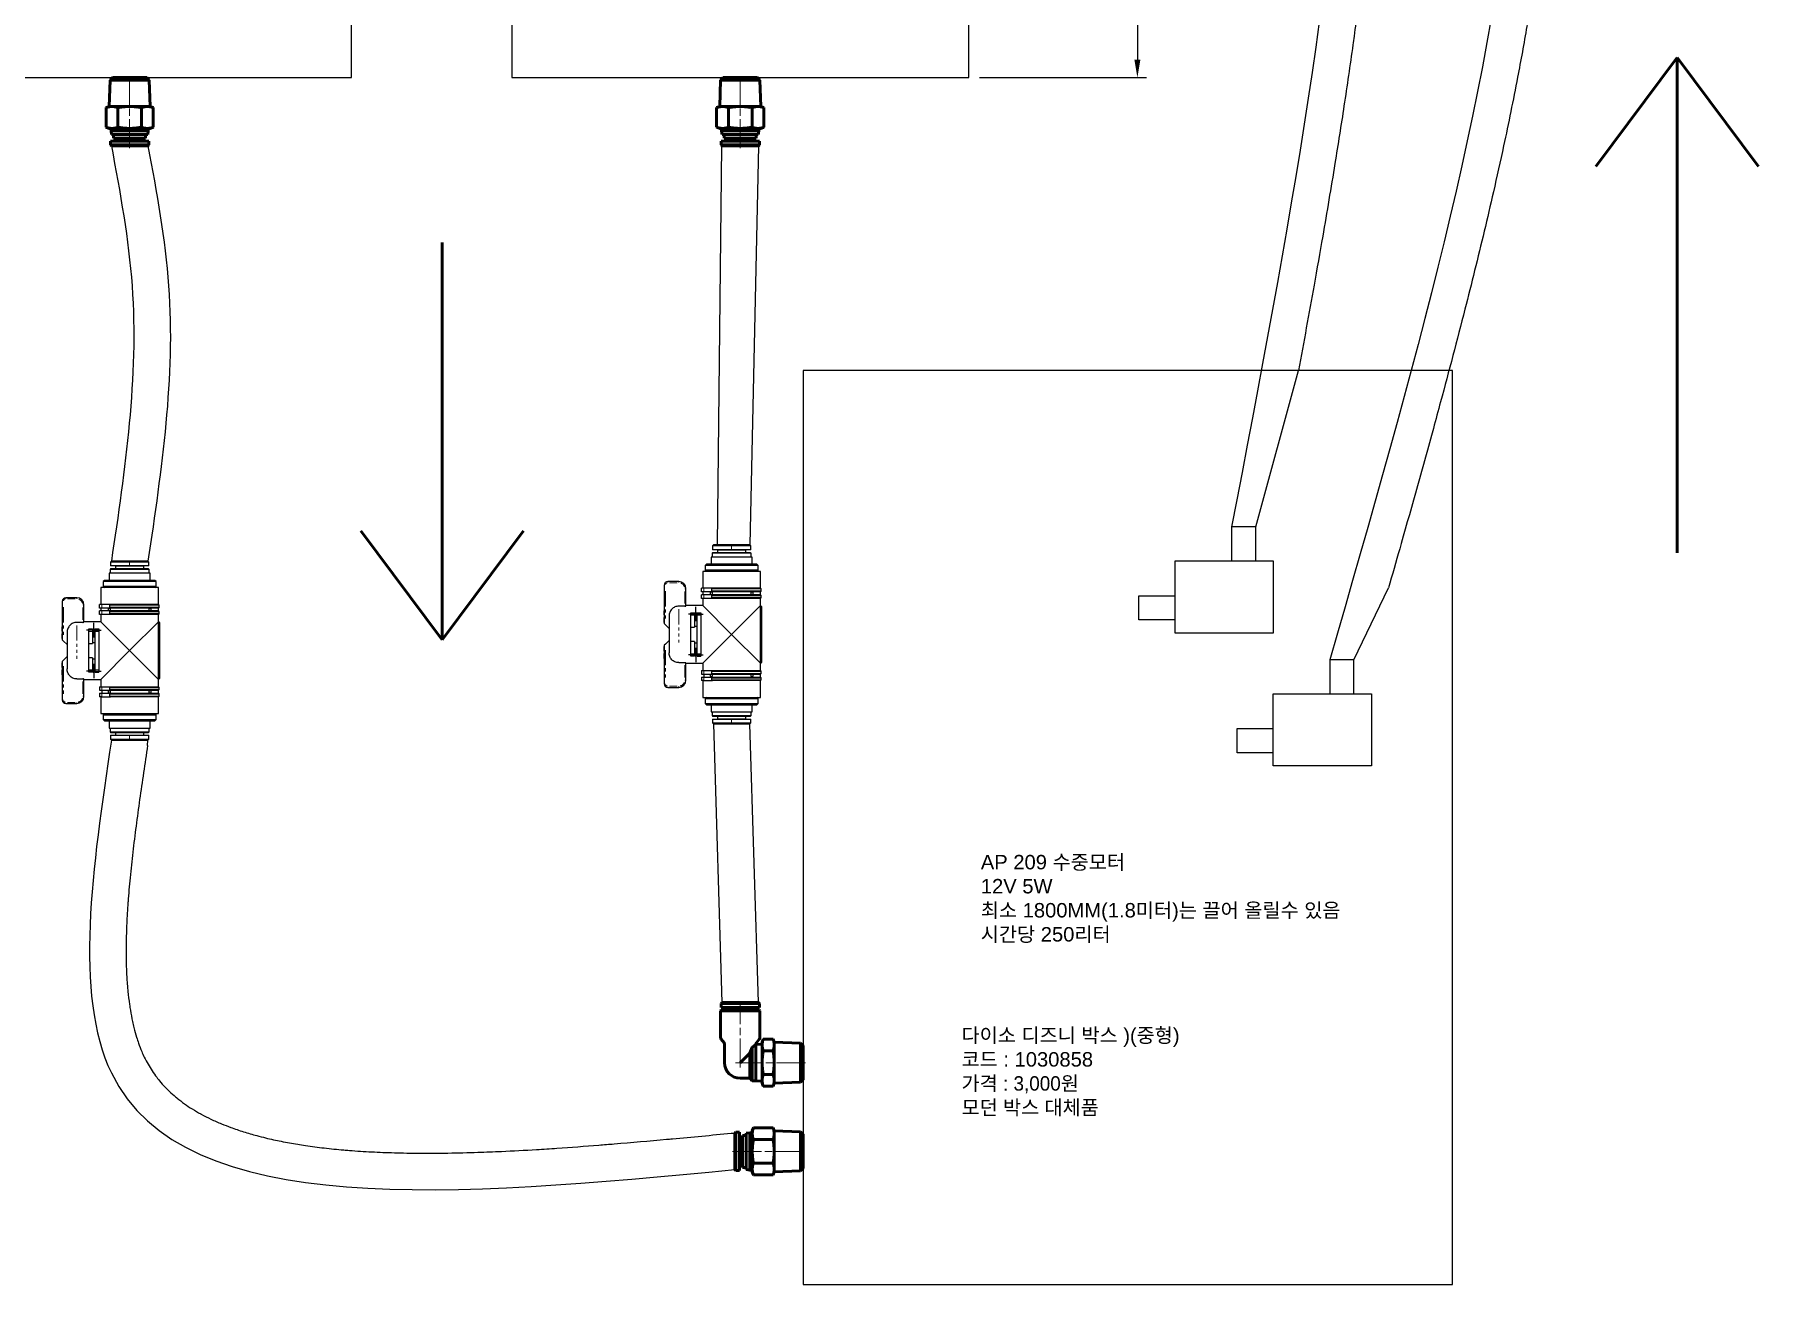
# Model space of a CAD drawing. Header units: millimetres. Extents: x 747 to 1883, y 1260 to 2217.
# Drawn here: x 1167 to 1883, y 1260 to 1779 of the extents above; entities that cross this region are included whole.
import ezdxf

# ---------------------------------------------------------------- set-up
doc = ezdxf.new("R2010")
doc.units = ezdxf.units.MM
doc.linetypes.add('AM_ISO08W050', pattern=[18, 12, -1.5, 3, -1.5])
doc.linetypes.add('PHANTOM', pattern=[12.7, 6.35, -1.27, 1.27, -1.27, 1.27, -1.27])
doc.layers.add('AM_7', color=4, linetype='AM_ISO08W050', lineweight=20)
doc.layers.add('AM_VIS', color=7, linetype='Continuous', lineweight=50)
doc.layers.add('FORMAT', color=7, linetype='Continuous')
doc.styles.get("Standard").update_dxf_attribs({"font": 'arial.ttf'})
doc.dimstyles.new('ISO-25', dxfattribs={"dimscale": 3, "dimtxt": 2.5, "dimasz": 2.5, "dimexe": 1.25, "dimexo": 1.5, "dimtad": 1, "dimtxsty": 'Standard', "dimcen": 2.5, "dimclrd": 2, "dimclre": 2, "dimclrt": 1, "dimadec": 0, "dimazin": 0, "dimtfac": 1, "dimtmove": 0, "dimatfit": 3, "dimfxl": 1, "dimarcsym": 0})

# ---------------------------------------------------------------- blocks, each defined once
blk = doc.blocks.new('*D6')
at = {"color": 2, "lineweight": -2}
for p, q in [((1559.65, 2056.38), (1628.97, 2056.38)), ((1625.22, 2048.88), (1625.22, 1768.88)), ((1559.65, 1761.38), (1628.97, 1761.38))]:
    blk.add_line(p, q, dxfattribs=at)
at = {"color": 2}
for points in [[(1626.47, 2048.88), (1623.97, 2048.88), (1625.22, 2056.38)], [(1623.97, 1768.88), (1626.47, 1768.88), (1625.22, 1761.38)]]:
    blk.add_solid(points, dxfattribs=at)
at = {"layer": 'Defpoints', "color": 0}
for p in [(1555.15, 2056.38), (1555.15, 1761.38), (1625.22, 1761.38)]:
    blk.add_point(p, dxfattribs=at)
at = {"color": 1, "insert": (1619.52, 1908.88), "char_height": 7.5, "attachment_point": 5, "rotation": 90}
blk.add_mtext('295', dxfattribs=at)
blk = doc.blocks.new('GPC-1003')
at = {"layer": 'AM_7'}
blk.add_line((382.43, 2025.24), (412.73, 2025.24), dxfattribs=at)
at = {"layer": 'AM_VIS'}
for p, q in [((383.1, 2032.37), (384.09, 2033.4)), ((383.1, 2018.11), (383.1, 2032.37)), ((384.09, 2033.4), (395.1, 2033.74)), ((384.09, 2033.4), (384.09, 2017.08)), ((395.1, 2033.74), (395.57, 2035.06)), ((395.1, 2032.6), (395.1, 2033.74)), ((395.1, 2025.24), (395.1, 2032.6)), ((395.57, 2035.06), (403.72, 2035.06)), ((395.57, 2030.15), (403.72, 2030.15)), ((404.2, 2033.74), (403.72, 2035.06)), ((404.2, 2032.6), (404.2, 2033.74)), ((404.2, 2032.99), (405.2, 2032.99)), ((404.2, 2025.24), (404.2, 2032.6)), ((406.7, 2032.74), (405.2, 2032.99)), ((405.2, 2017.49), (405.2, 2032.99)), ((406.7, 2017.74), (406.7, 2032.74)), ((408.3, 2031.89), (406.7, 2031.89)), ((408.3, 2031.89), (408.3, 2018.59)), ((409.4, 2031.09), (408.3, 2031.09)), ((409.4, 2031.09), (409.5, 2031.19)), ((409.4, 2031.09), (409.4, 2019.39)), ((409.5, 2017.24), (409.5, 2033.24)), ((411.1, 2033.24), (409.5, 2033.24)), ((411.1, 2033.24), (411.1, 2017.24)), ((411.1, 2033.24), (411.5, 2032.84)), ((411.5, 2032.84), (411.5, 2017.64)), ((395.1, 2017.88), (395.1, 2025.24)), ((404.2, 2017.88), (404.2, 2025.24)), ((383.1, 2018.11), (384.09, 2017.08)), ((384.09, 2017.08), (395.1, 2016.74)), ((395.1, 2016.74), (395.1, 2017.88)), ((395.1, 2016.74), (395.57, 2015.43)), ((395.57, 2020.33), (403.72, 2020.33)), ((395.57, 2015.43), (403.72, 2015.43)), ((404.2, 2016.74), (403.72, 2015.43)), ((404.2, 2016.74), (404.2, 2017.88)), ((404.2, 2017.49), (405.2, 2017.49)), ((406.7, 2017.74), (405.2, 2017.49)), ((408.3, 2018.59), (406.7, 2018.59)), ((409.4, 2019.39), (408.3, 2019.39)), ((409.4, 2019.39), (409.5, 2019.29)), ((411.1, 2017.24), (409.5, 2017.24)), ((411.1, 2017.24), (411.5, 2017.64))]:
    blk.add_line(p, q, dxfattribs=at)
for points, weights in [([(395.57, 2035.06), (395.1, 2033.74), (395.1, 2032.6)], [1.08152359474, 1.0794349151, 1]), ([(395.1, 2032.6), (395.1, 2031.46), (395.57, 2030.15)], [1, 1.0794349151, 1.08152359474]), ([(395.57, 2030.15), (395.1, 2027.52), (395.1, 2025.24)], [1.08152359474, 1.0794349151, 1]), ([(404.2, 2032.6), (404.2, 2033.74), (403.72, 2035.06)], [1, 1.0794349151, 1.08152359474]), ([(403.72, 2030.15), (404.2, 2031.46), (404.2, 2032.6)], [1.08152359474, 1.0794349151, 1]), ([(404.2, 2025.24), (404.2, 2027.52), (403.72, 2030.15)], [1, 1.0794349151, 1.08152359474]), ([(395.1, 2025.24), (395.1, 2022.96), (395.57, 2020.33)], [1, 1.0794349151, 1.08152359474]), ([(403.72, 2020.33), (404.2, 2022.96), (404.2, 2025.24)], [1.08152359474, 1.0794349151, 1]), ([(395.57, 2020.33), (395.1, 2019.02), (395.1, 2017.88)], [1.08152359474, 1.0794349151, 1]), ([(395.1, 2017.88), (395.1, 2016.74), (395.57, 2015.43)], [1, 1.0794349151, 1.08152359474]), ([(404.2, 2017.88), (404.2, 2019.02), (403.72, 2020.33)], [1, 1.0794349151, 1.08152359474]), ([(403.72, 2015.43), (404.2, 2016.74), (404.2, 2017.88)], [1.08152359474, 1.0794349151, 1])]:
    blk.add_rational_spline(points, weights, degree=2, dxfattribs=at)
blk = doc.blocks.new('GPL-1003')
at = {"layer": 'AM_7'}
for p, q in [((406.24, 2035.92), (433.24, 2035.92)), ((408.24, 2008.82), (408.24, 2037.92))]:
    blk.add_line(p, q, dxfattribs=at)
at = {"layer": 'AM_VIS'}
for p, q in [((408.24, 2042.42), (415.88, 2042.42)), ((416.52, 2042.65), (417.97, 2043.84)), ((418.6, 2044.07), (429.79, 2044.07)), ((430.04, 2043.82), (429.79, 2044.07)), ((429.79, 2027.77), (429.79, 2044.07)), ((430.04, 2043.82), (430.04, 2028.02)), ((431.24, 2027.92), (431.24, 2043.92)), ((432.84, 2043.92), (431.24, 2043.92)), ((432.84, 2043.92), (432.84, 2027.92)), ((432.84, 2043.92), (433.24, 2043.52)), ((433.24, 2043.52), (433.24, 2028.32)), ((401.74, 2031.92), (401.74, 2035.92)), ((412.24, 2031.92), (408.24, 2035.92)), ((431.14, 2041.77), (430.04, 2041.77)), ((431.14, 2041.77), (431.24, 2041.87)), ((431.14, 2041.77), (431.14, 2030.07)), ((400.74, 2029.42), (400.54, 2027.28)), ((401.74, 2031.92), (400.74, 2030.92)), ((400.74, 2029.42), (400.74, 2030.92)), ((414.49, 2030.92), (400.74, 2030.92)), ((415.74, 2029.42), (400.74, 2029.42)), ((412.24, 2031.92), (401.74, 2031.92)), ((412.25, 2031.94), (414.49, 2030.94)), ((414.48, 2030.92), (415.74, 2029.42)), ((415.74, 2029.42), (415.88, 2029.42)), ((415.74, 2029.42), (415.95, 2027.28)), ((416.52, 2029.19), (417.97, 2028)), ((430.04, 2028.02), (429.79, 2027.77)), ((431.14, 2030.07), (430.04, 2030.07)), ((431.14, 2030.07), (431.24, 2029.97)), ((432.84, 2027.92), (433.24, 2028.32)), ((399.74, 2026.82), (398.43, 2026.34)), ((398.43, 2022.3), (398.43, 2026.34)), ((399.74, 2021.82), (398.43, 2022.3)), ((400.88, 2026.82), (399.74, 2026.82)), ((400.08, 2010.82), (399.74, 2021.82)), ((399.74, 2021.82), (400.88, 2021.82)), ((408.24, 2026.82), (400.88, 2026.82)), ((400.88, 2021.82), (408.24, 2021.82)), ((403.34, 2022.3), (403.34, 2026.34)), ((415.6, 2026.82), (408.24, 2026.82)), ((408.24, 2021.82), (415.6, 2021.82)), ((413.15, 2022.3), (413.15, 2026.34)), ((416.74, 2026.82), (415.6, 2026.82)), ((415.6, 2021.82), (416.74, 2021.82)), ((416.41, 2010.82), (416.74, 2021.82)), ((416.74, 2026.82), (418.06, 2026.34)), ((416.74, 2021.82), (418.06, 2022.3)), ((418.06, 2022.3), (418.06, 2026.34)), ((418.6, 2027.77), (429.79, 2027.77)), ((432.84, 2027.92), (431.24, 2027.92)), ((401.11, 2009.82), (400.08, 2010.82)), ((400.08, 2010.82), (416.41, 2010.82)), ((415.38, 2009.82), (401.11, 2009.82)), ((415.38, 2009.82), (416.41, 2010.82))]:
    blk.add_line(p, q, dxfattribs=at)
for centre, radius, start, end in [((408.24, 2035.92), 6.5, 90, 180), ((415.88, 2043.42), 1, 270, 309.52263), ((418.6, 2043.07), 1, 90, 129.52263), ((415.88, 2028.42), 1, 50.47737, 90), ((418.6, 2028.77), 1, 230.47737, 270), ((400.04, 2027.32), 0.5, 270, 354.50768), ((416.45, 2027.32), 0.5, 185.49232, 270)]:
    blk.add_arc(centre, radius, start, end, dxfattribs=at)
for points, weights in [([(400.88, 2026.82), (399.74, 2026.82), (398.43, 2026.34)], [1, 1.05707706633, 1.03718535755]), ([(398.43, 2022.3), (399.74, 2021.82), (400.88, 2021.82)], [1.05396835254, 1.06559518032, 1]), ([(403.34, 2026.34), (402.02, 2026.82), (400.88, 2026.82)], [1.03718535755, 1.05707706633, 1]), ([(400.88, 2021.82), (402.02, 2021.82), (403.34, 2022.3)], [1, 1.06559518032, 1.05396835254]), ([(408.24, 2026.82), (405.97, 2026.82), (403.34, 2026.34)], [1, 1.05707706633, 1.03718535755]), ([(403.34, 2022.3), (405.97, 2021.82), (408.24, 2021.82)], [1.05396835254, 1.06559518032, 1]), ([(413.15, 2026.34), (410.52, 2026.82), (408.24, 2026.82)], [1.03718535755, 1.05707706633, 1]), ([(408.24, 2021.82), (410.52, 2021.82), (413.15, 2022.3)], [1, 1.06559518032, 1.05396835254]), ([(415.6, 2026.82), (414.47, 2026.82), (413.15, 2026.34)], [1, 1.05707706633, 1.03718535755]), ([(413.15, 2022.3), (414.47, 2021.82), (415.6, 2021.82)], [1.05396835254, 1.06559518032, 1]), ([(418.06, 2026.34), (416.74, 2026.82), (415.6, 2026.82)], [1.03718535755, 1.05707706633, 1]), ([(415.6, 2021.82), (416.74, 2021.82), (418.06, 2022.3)], [1, 1.06559518032, 1.05396835254])]:
    blk.add_rational_spline(points, weights, degree=2, dxfattribs=at)
blk = doc.blocks.new('SW_CENTERMARKSYMBOL_4')
at = {"layer": 'FORMAT', "color": 0}
for p, q in [((-2.5, 0), (-3, 0)), ((0, 0), (-2.5, 0)), ((0, 2.5), (0, 3)), ((0, 0), (0, 2.5)), ((0, 0), (0, -2.5)), ((0, 0), (2.5, 0)), ((2.5, 0), (3, 0)), ((0, -2.5), (0, -3))]:
    blk.add_line(p, q, dxfattribs=at)
blk = doc.blocks.new('SW_CENTERMARKSYMBOL_5')
at = {"layer": 'FORMAT', "color": 0}
for p, q in [((-2.5, 0), (-3, 0)), ((0, 0), (-2.5, 0)), ((0, 2.5), (0, 3)), ((0, 0), (0, 2.5)), ((0, 0), (0, -2.5)), ((0, 0), (2.5, 0)), ((2.5, 0), (3, 0)), ((0, -2.5), (0, -3))]:
    blk.add_line(p, q, dxfattribs=at)
blk = doc.blocks.new('BUC_BALL_VALVE')
at = {"color": 7, "linetype": 'Continuous', "lineweight": 25}
for p, q in [((978.47, 1521.79), (978.07, 1521.39)), ((978.07, 1521.39), (978.07, 1519.79)), ((980.12, 1519.79), (980.22, 1519.69)), ((980.22, 1519.69), (980.22, 1518.59)), ((991.92, 1519.69), (980.22, 1519.69)), ((991.92, 1519.69), (992.02, 1519.79)), ((991.92, 1518.59), (991.92, 1519.69)), ((994.07, 1521.39), (993.67, 1521.79)), ((994.07, 1519.79), (994.07, 1521.4)), ((975.57, 1513.79), (975.07, 1513.29)), ((975.07, 1513.29), (975.07, 1511.29)), ((997.07, 1513.29), (975.07, 1513.29)), ((986.07, 1513.79), (975.57, 1513.79)), ((977.57, 1516.79), (977.57, 1513.79)), ((994.57, 1516.79), (977.57, 1516.79)), ((978.17, 1518.59), (977.92, 1518.34)), ((977.92, 1518.34), (977.92, 1516.79)), ((986.07, 1518.34), (977.92, 1518.34)), ((993.97, 1518.59), (978.17, 1518.59)), ((994.22, 1518.34), (986.07, 1518.34)), ((996.57, 1513.79), (986.07, 1513.79)), ((994.22, 1518.34), (993.97, 1518.59)), ((994.22, 1516.79), (994.22, 1518.34)), ((994.57, 1513.79), (994.57, 1516.79)), ((997.07, 1513.29), (996.57, 1513.79)), ((997.07, 1511.29), (997.07, 1513.29)), ((958.07, 1505.09), (958.07, 1489.09)), ((964.07, 1506.59), (959.57, 1506.59)), ((974.07, 1510.79), (974.07, 1503.79)), ((998.07, 1510.79), (974.07, 1510.79)), ((975.07, 1511.29), (975.57, 1510.79)), ((997.07, 1511.29), (975.07, 1511.29)), ((996.57, 1510.79), (997.07, 1511.29)), ((998.07, 1503.79), (998.07, 1510.79)), ((967.07, 1496.43), (967.07, 1503.59)), ((973.57, 1502.29), (973.57, 1503.79)), ((974.57, 1503.79), (973.57, 1503.79)), ((974.57, 1502.29), (973.57, 1502.29)), ((973.57, 1499.59), (973.57, 1501.09)), ((974.57, 1501.09), (973.57, 1501.09)), ((974.57, 1499.59), (973.57, 1499.59)), ((974.07, 1502.29), (974.07, 1501.09)), ((974.07, 1499.59), (974.07, 1496.59)), ((978.13, 1503.79), (974.57, 1503.79)), ((978.13, 1502.29), (974.57, 1502.29)), ((978.13, 1501.09), (974.57, 1501.09)), ((978.13, 1499.59), (974.57, 1499.59)), ((977.69, 1503.49), (977.69, 1502.59)), ((998.37, 1503.49), (977.69, 1503.49)), ((998.37, 1502.59), (977.69, 1502.59)), ((977.69, 1500.79), (977.69, 1499.89)), ((998.37, 1500.79), (977.69, 1500.79)), ((998.37, 1499.89), (977.69, 1499.89)), ((998.07, 1503.79), (978.13, 1503.79)), ((998.07, 1502.29), (978.13, 1502.29)), ((998.07, 1501.09), (978.13, 1501.09)), ((998.07, 1499.59), (978.13, 1499.59)), ((998.37, 1503.49), (998.07, 1503.79)), ((998.07, 1502.29), (998.37, 1502.59)), ((998.07, 1501.09), (998.07, 1502.29)), ((998.37, 1500.79), (998.07, 1501.09)), ((998.07, 1499.59), (998.37, 1499.89)), ((998.07, 1496.59), (998.07, 1499.59)), ((998.37, 1502.59), (998.37, 1503.49)), ((998.37, 1499.89), (998.37, 1500.79)), ((957.87, 1494.45), (958.07, 1494.45)), ((957.87, 1494.45), (957.87, 1494.41)), ((957.87, 1494.41), (958.07, 1494.41)), ((957.87, 1494.41), (957.87, 1494.32)), ((957.87, 1494.32), (958.07, 1494.32)), ((957.87, 1494.32), (957.87, 1494.2)), ((957.87, 1494.2), (958.07, 1494.2)), ((957.87, 1494.2), (957.87, 1494.04)), ((957.87, 1494.04), (957.87, 1493.79)), ((957.87, 1494.04), (958.07, 1494.04)), ((957.87, 1493.79), (958.07, 1493.79)), ((957.87, 1493.79), (957.87, 1493.45)), ((957.87, 1493.45), (958.07, 1493.45)), ((957.87, 1493.45), (957.87, 1493.2)), ((957.87, 1493.2), (958.07, 1493.2)), ((957.87, 1493.2), (957.87, 1493.05)), ((957.87, 1493.05), (958.07, 1493.05)), ((957.87, 1493.05), (957.87, 1492.91)), ((957.87, 1492.91), (958.07, 1492.91)), ((957.87, 1492.91), (957.87, 1492.81)), ((957.87, 1492.81), (958.07, 1492.81)), ((957.87, 1492.81), (957.87, 1492.72)), ((957.87, 1492.72), (958.07, 1492.72)), ((957.87, 1492.72), (957.87, 1492.7)), ((957.87, 1492.7), (958.07, 1492.7)), ((957.87, 1492.7), (957.87, 1492.69)), ((957.87, 1492.69), (958.07, 1492.69)), ((957.87, 1491.61), (957.87, 1490.61)), ((957.87, 1491.61), (958.07, 1491.61)), ((957.87, 1490.61), (957.87, 1489.61)), ((957.87, 1490.61), (958.07, 1490.61)), ((966.57, 1496.33), (964.07, 1496.33)), ((974.07, 1496.59), (967.07, 1496.59)), ((969.07, 1493.59), (970.57, 1493.59)), ((969.07, 1492.59), (969.07, 1493.59)), ((969.07, 1487.59), (969.07, 1492.59)), ((970.57, 1493.59), (970.57, 1492.59)), ((970.57, 1492.59), (970.57, 1487.59)), ((971.77, 1493.59), (973.27, 1493.59)), ((971.77, 1492.59), (971.77, 1493.59)), ((971.77, 1476.59), (971.77, 1492.59)), ((973.27, 1493.59), (973.27, 1492.59)), ((973.27, 1492.59), (973.27, 1476.59)), ((986.07, 1484.59), (974.07, 1496.59)), ((986.07, 1484.59), (998.07, 1496.59)), ((998.57, 1496.09), (998.07, 1496.59)), ((998.07, 1472.59), (998.07, 1496.59)), ((998.57, 1484.59), (998.57, 1496.09)), ((957.87, 1489.61), (958.07, 1489.61)), ((958.07, 1489.09), (958.57, 1488.59)), ((958.57, 1488.59), (960.07, 1487.09)), ((969.07, 1487.59), (970.57, 1487.59)), ((969.07, 1481.59), (969.07, 1487.59)), ((970.57, 1488.02), (971.77, 1488.02)), ((974.07, 1472.59), (986.07, 1484.59)), ((998.07, 1472.59), (986.07, 1484.59)), ((998.57, 1473.09), (998.57, 1484.59)), ((957.87, 1479.58), (957.87, 1478.58)), ((957.87, 1479.58), (958.07, 1479.58)), ((957.87, 1478.58), (958.07, 1478.58)), ((957.87, 1478.58), (957.87, 1477.58)), ((957.87, 1477.58), (958.07, 1477.58)), ((957.87, 1476.61), (958.07, 1476.61)), ((957.87, 1476.61), (957.87, 1476.57)), ((957.87, 1476.57), (958.07, 1476.57)), ((957.87, 1476.57), (957.87, 1476.49)), ((957.87, 1476.49), (958.07, 1476.49)), ((957.87, 1476.49), (957.87, 1476.31)), ((957.87, 1476.31), (958.07, 1476.31)), ((957.87, 1476.31), (957.87, 1476.16)), ((958.57, 1480.59), (958.07, 1480.09)), ((958.07, 1480.09), (958.07, 1464.09)), ((960.07, 1482.09), (958.57, 1480.59)), ((969.07, 1476.59), (969.07, 1481.59)), ((970.57, 1481.59), (969.07, 1481.59)), ((969.07, 1475.59), (969.07, 1476.59)), ((970.57, 1481.59), (970.57, 1476.59)), ((970.57, 1481.17), (971.77, 1481.17)), ((970.57, 1476.59), (970.57, 1475.59)), ((971.77, 1475.59), (971.77, 1476.59)), ((973.27, 1476.59), (973.27, 1475.59)), ((957.87, 1476.16), (958.07, 1476.16)), ((957.87, 1476.16), (957.87, 1475.97)), ((957.87, 1475.97), (957.87, 1475.75)), ((957.87, 1475.97), (958.07, 1475.97)), ((957.87, 1475.75), (957.87, 1475.31)), ((957.87, 1475.75), (958.07, 1475.75)), ((957.87, 1475.31), (958.07, 1475.31)), ((957.87, 1475.31), (957.87, 1475.1)), ((957.87, 1475.1), (958.07, 1475.1)), ((957.87, 1475.1), (957.87, 1474.92)), ((957.87, 1474.92), (958.07, 1474.92)), ((957.87, 1474.92), (957.87, 1474.78)), ((957.87, 1474.78), (958.07, 1474.78)), ((957.87, 1474.78), (957.87, 1474.66)), ((957.87, 1474.66), (958.07, 1474.66)), ((957.87, 1474.66), (957.87, 1474.61)), ((957.87, 1474.61), (958.07, 1474.61)), ((957.87, 1474.61), (957.87, 1474.55)), ((957.87, 1474.55), (958.07, 1474.55)), ((964.07, 1472.86), (966.57, 1472.86)), ((967.07, 1465.59), (967.07, 1472.76)), ((967.07, 1472.59), (974.07, 1472.59)), ((970.57, 1475.59), (969.07, 1475.59)), ((971.77, 1475.59), (973.27, 1475.59)), ((973.57, 1469.59), (973.57, 1468.09)), ((973.57, 1469.59), (974.57, 1469.59)), ((974.07, 1472.59), (974.07, 1469.59)), ((974.57, 1469.59), (978.13, 1469.59)), ((977.69, 1469.29), (998.37, 1469.29)), ((977.69, 1469.29), (977.69, 1468.39)), ((978.13, 1469.59), (998.07, 1469.59)), ((998.07, 1472.59), (998.57, 1473.09)), ((998.07, 1469.59), (998.07, 1472.59)), ((998.37, 1469.29), (998.07, 1469.59)), ((998.37, 1468.39), (998.37, 1469.29)), ((959.57, 1462.59), (964.07, 1462.59)), ((973.57, 1468.09), (974.57, 1468.09)), ((973.57, 1466.89), (973.57, 1465.39)), ((973.57, 1466.89), (974.57, 1466.89)), ((974.57, 1465.39), (973.57, 1465.39)), ((974.07, 1465.39), (974.07, 1458.39)), ((974.57, 1468.09), (974.57, 1466.89)), ((974.57, 1468.09), (978.13, 1468.09)), ((974.57, 1466.89), (978.13, 1466.89)), ((974.57, 1465.39), (978.13, 1465.39)), ((977.69, 1468.39), (998.37, 1468.39)), ((977.69, 1466.59), (998.37, 1466.59)), ((977.69, 1466.59), (977.69, 1465.69)), ((977.69, 1465.69), (998.37, 1465.69)), ((978.13, 1468.09), (998.07, 1468.09)), ((978.13, 1466.89), (998.07, 1466.89)), ((998.07, 1465.39), (978.13, 1465.39)), ((998.07, 1468.09), (998.37, 1468.39)), ((998.07, 1466.89), (998.07, 1468.09)), ((998.37, 1466.59), (998.07, 1466.89)), ((998.07, 1465.39), (998.37, 1465.69)), ((998.07, 1458.39), (998.07, 1465.39)), ((998.37, 1465.69), (998.37, 1466.59)), ((974.07, 1458.39), (998.07, 1458.39)), ((975.57, 1458.39), (975.07, 1457.89)), ((975.07, 1457.89), (975.07, 1455.89)), ((975.07, 1457.89), (997.07, 1457.89)), ((975.07, 1455.89), (975.57, 1455.39)), ((975.07, 1455.89), (986.07, 1455.89)), ((975.57, 1455.39), (996.57, 1455.39)), ((977.57, 1455.39), (977.57, 1452.39)), ((986.07, 1455.89), (997.07, 1455.89)), ((994.57, 1452.39), (994.57, 1455.39)), ((997.07, 1457.89), (996.57, 1458.39)), ((996.57, 1455.39), (997.07, 1455.89)), ((997.07, 1455.89), (997.07, 1457.89)), ((977.57, 1452.39), (986.07, 1452.39)), ((977.92, 1452.39), (977.92, 1450.84)), ((977.92, 1450.84), (978.17, 1450.59)), ((977.92, 1450.84), (994.22, 1450.84)), ((978.07, 1449.39), (978.07, 1447.79)), ((978.07, 1447.8), (978.47, 1447.39)), ((978.17, 1450.59), (993.97, 1450.59)), ((980.22, 1449.49), (980.12, 1449.39)), ((980.22, 1450.59), (980.22, 1449.49)), ((980.22, 1449.49), (991.92, 1449.49)), ((986.07, 1452.39), (994.57, 1452.39)), ((991.92, 1449.49), (991.92, 1450.59)), ((992.02, 1449.39), (991.92, 1449.49)), ((993.67, 1447.39), (994.07, 1447.8)), ((993.97, 1450.59), (994.22, 1450.84)), ((994.07, 1447.78), (994.07, 1449.39)), ((994.22, 1450.84), (994.22, 1452.39)), ((978.47, 1447.39), (993.67, 1447.39))]:
    blk.add_line(p, q, dxfattribs=at)
at = {"color": 8, "linetype": 'PHANTOM', "lineweight": 18}
for p, q in [((986.07, 1521.15), (986.07, 1520.03)), ((958.08, 1505.09), (958.22, 1505.09)), ((959.57, 1506.17), (959.57, 1506.45)), ((963.4, 1506.09), (960.25, 1506.09)), ((964.07, 1506.17), (964.07, 1506.45)), ((958.57, 1502.62), (958.57, 1491.07)), ((966.57, 1497.42), (966.57, 1502.5)), ((966.65, 1503.59), (966.92, 1503.59)), ((974.57, 1502.52), (974.57, 1503.57)), ((974.57, 1499.82), (974.57, 1500.87)), ((964.07, 1495.1), (964.07, 1481.2)), ((970.35, 1492.59), (969.3, 1492.59)), ((973.05, 1492.59), (972, 1492.59)), ((958.57, 1478.12), (958.57, 1466.57)), ((969.3, 1476.59), (970.35, 1476.59)), ((972, 1476.59), (973.05, 1476.59)), ((966.57, 1466.68), (966.57, 1471.77)), ((974.57, 1469.37), (974.57, 1468.32)), ((958.5, 1464.09), (958.22, 1464.09)), ((959.57, 1462.6), (959.57, 1462.74)), ((960.25, 1463.09), (963.4, 1463.09)), ((964.07, 1463.02), (964.07, 1462.74)), ((966.65, 1465.59), (966.92, 1465.59)), ((974.57, 1465.62), (974.57, 1466.67)), ((986.07, 1449.15), (986.07, 1448.03))]:
    blk.add_line(p, q, dxfattribs=at)
at = {"color": 7, "linetype": 'Continuous', "lineweight": 25}
for centre, radius, start, end in [((959.57, 1505.09), 1.5, 90, 180), ((964.07, 1503.59), 3, 0, 90), ((959.57, 1464.09), 1.5, 180, 270), ((964.07, 1465.59), 3, 270, 0)]:
    blk.add_arc(centre, radius, start, end, dxfattribs=at)
for points, knots in [([(986.07, 1521.39), (985.69, 1521.39), (985.11, 1521.39), (984.36, 1521.39), (983.63, 1521.39), (982.93, 1521.39), (982.26, 1521.39), (981.63, 1521.39), (981.05, 1521.39), (980.52, 1521.39), (980.02, 1521.39), (979.48, 1521.39), (978.99, 1521.39), (978.64, 1521.39), (978.39, 1521.39), (978.21, 1521.39), (978.1, 1521.39), (978.06, 1521.39), (978.07, 1521.39), (978.07, 1521.39)], [0, 0, 0, 0, 0.084673, 0.126899, 0.169124, 0.253768, 0.295988, 0.338208, 0.422802, 0.465017, 0.50723, 0.591781, 0.677645, 0.740193, 0.802744, 0.867081, 0.93142, 0.994679, 1, 1, 1, 1]), ([(986.07, 1519.79), (985.6, 1519.79), (985.11, 1519.79), (984.12, 1519.79), (983.62, 1519.79), (982.63, 1519.79), (982.15, 1519.79), (981.24, 1519.79), (980.8, 1519.79), (980.02, 1519.79), (979.67, 1519.79), (979.08, 1519.79), (978.83, 1519.79), (978.44, 1519.79), (978.3, 1519.79), (978.11, 1519.79), (978.07, 1519.79), (978.07, 1519.79)], [0, 0, 0, 0, 0.125, 0.125, 0.25, 0.25, 0.375, 0.375, 0.5, 0.5, 0.625, 0.625, 0.75, 0.75, 0.875, 0.875, 1, 1, 1, 1]), ([(993.67, 1521.79), (993.67, 1521.79), (993.67, 1521.79), (993.65, 1521.79), (993.6, 1521.79), (993.55, 1521.79), (993.46, 1521.79), (993.35, 1521.79), (993.19, 1521.79), (993.04, 1521.79), (992.86, 1521.79), (992.7, 1521.79), (992.52, 1521.79), (992.34, 1521.79), (992.14, 1521.79), (991.92, 1521.79), (991.69, 1521.79), (991.39, 1521.79), (990.87, 1521.79), (990.29, 1521.79), (989.65, 1521.79), (989.24, 1521.79), (988.9, 1521.79), (988.63, 1521.79), (988.37, 1521.79), (988.01, 1521.79), (987.64, 1521.79), (987.26, 1521.79), (986.98, 1521.79), (986.7, 1521.79), (986.41, 1521.79), (986.03, 1521.79), (985.65, 1521.79), (985.27, 1521.79), (984.99, 1521.79), (984.71, 1521.79), (984.33, 1521.79), (983.97, 1521.79), (983.61, 1521.79), (983.35, 1521.79), (983.09, 1521.79), (982.75, 1521.79), (982.42, 1521.79), (982.11, 1521.79), (981.8, 1521.79), (981.51, 1521.79), (981.23, 1521.79), (980.96, 1521.79), (980.7, 1521.79), (980.46, 1521.79), (980.23, 1521.79), (980.02, 1521.79), (979.77, 1521.79), (979.58, 1521.79), (979.41, 1521.79), (979.25, 1521.79), (979.11, 1521.79), (978.96, 1521.79), (978.84, 1521.79), (978.73, 1521.79), (978.65, 1521.79), (978.57, 1521.79), (978.52, 1521.79), (978.49, 1521.79), (978.47, 1521.79), (978.47, 1521.79), (978.47, 1521.79)], [0, 0, 0, 0, 0.011057, 0.033179, 0.044236, 0.066357, 0.077415, 0.099536, 0.121657, 0.14378, 0.154837, 0.17696, 0.188017, 0.199075, 0.221198, 0.232256, 0.243314, 0.265439, 0.287564, 0.331908, 0.354036, 0.376166, 0.387224, 0.398283, 0.409341, 0.4204, 0.442533, 0.453591, 0.46465, 0.475709, 0.486768, 0.497827, 0.51996, 0.531019, 0.542078, 0.553137, 0.564196, 0.586328, 0.597387, 0.608445, 0.619504, 0.630562, 0.652692, 0.66375, 0.674809, 0.696936, 0.707994, 0.719052, 0.741178, 0.752236, 0.763294, 0.785418, 0.796476, 0.818599, 0.829656, 0.840714, 0.862836, 0.873894, 0.896015, 0.907073, 0.929194, 0.940252, 0.962373, 0.97343, 0.995551, 1, 1, 1, 1]), ([(994.07, 1521.39), (994.07, 1521.39), (994.03, 1521.39), (993.85, 1521.39), (993.71, 1521.39), (993.45, 1521.39), (993.35, 1521.39), (993.12, 1521.39), (993, 1521.39), (992.6, 1521.39), (992.29, 1521.39), (991.76, 1521.39), (991.58, 1521.39), (991.19, 1521.39), (990.98, 1521.39), (990.32, 1521.39), (989.85, 1521.39), (989.09, 1521.39), (988.83, 1521.39), (988.3, 1521.39), (988.03, 1521.39), (987.48, 1521.39), (987.21, 1521.39), (986.64, 1521.39), (986.36, 1521.39), (986.07, 1521.39)], [0, 0, 0, 0, 0.125, 0.125, 0.25, 0.25, 0.3125, 0.3125, 0.375, 0.375, 0.5, 0.5, 0.5625, 0.5625, 0.625, 0.625, 0.75, 0.75, 0.8125, 0.8125, 0.875, 0.875, 0.9375, 0.9375, 1, 1, 1, 1]), ([(994.06, 1519.79), (994.06, 1519.79), (994.06, 1519.79), (993.97, 1519.79), (993.81, 1519.79), (993.57, 1519.79), (993.26, 1519.79), (992.87, 1519.79), (992.41, 1519.79), (991.89, 1519.79), (991.33, 1519.79), (990.74, 1519.79), (990.08, 1519.79), (989.42, 1519.79), (988.76, 1519.79), (988.11, 1519.79), (987.44, 1519.79), (986.75, 1519.79), (986.29, 1519.79), (986.07, 1519.79)], [0, 0, 0, 0, 0.048691, 0.113007, 0.179161, 0.245312, 0.309916, 0.374514, 0.441383, 0.508244, 0.566811, 0.625371, 0.686281, 0.747181, 0.797088, 0.846991, 0.898777, 0.950561, 1, 1, 1, 1]), ([(978.13, 1501.69), (978.13, 1501.61), (978.11, 1501.54), (978.04, 1501.41), (977.99, 1501.36), (977.84, 1501.23), (977.72, 1501.2), (977.56, 1501.19), (977.5, 1501.2), (977.39, 1501.24), (977.34, 1501.27), (977.25, 1501.35), (977.21, 1501.4), (977.14, 1501.53), (977.13, 1501.61), (977.13, 1501.77), (977.14, 1501.85), (977.2, 1501.98), (977.25, 1502.04), (977.39, 1502.16), (977.5, 1502.2), (977.72, 1502.19), (977.84, 1502.15), (977.99, 1502.03), (978.04, 1501.98), (978.11, 1501.85), (978.13, 1501.77), (978.13, 1501.69)], [0, 0, 0, 0, 0.0625, 0.0625, 0.125, 0.125, 0.25, 0.25, 0.3125, 0.3125, 0.375, 0.375, 0.4375, 0.4375, 0.5, 0.5, 0.5625, 0.5625, 0.625, 0.625, 0.75, 0.75, 0.875, 0.875, 0.9375, 0.9375, 1, 1, 1, 1]), ([(977.69, 1503.49), (977.76, 1503.54), (977.91, 1503.65), (978.06, 1503.74), (978.13, 1503.79)], [0, 0, 0, 0, 0.504254, 1, 1, 1, 1]), ([(978.13, 1502.29), (978.06, 1502.34), (977.91, 1502.44), (977.76, 1502.54), (977.69, 1502.59)], [0, 0, 0, 0, 0.495746, 1, 1, 1, 1]), ([(977.69, 1500.79), (977.76, 1500.84), (977.91, 1500.95), (978.06, 1501.04), (978.13, 1501.09)], [0, 0, 0, 0, 0.504254, 1, 1, 1, 1]), ([(978.13, 1499.59), (978.06, 1499.64), (977.91, 1499.74), (977.76, 1499.84), (977.69, 1499.89)], [0, 0, 0, 0, 0.495746, 1, 1, 1, 1]), ([(994.01, 1501.69), (994.01, 1501.77), (994.03, 1501.85), (994.1, 1501.98), (994.15, 1502.03), (994.3, 1502.15), (994.42, 1502.19), (994.59, 1502.19), (994.64, 1502.19), (994.75, 1502.15), (994.8, 1502.12), (994.89, 1502.04), (994.94, 1501.99), (995, 1501.85), (995.01, 1501.78), (995.02, 1501.61), (995, 1501.54), (994.94, 1501.4), (994.9, 1501.35), (994.75, 1501.22), (994.64, 1501.19), (994.42, 1501.2), (994.3, 1501.23), (994.15, 1501.36), (994.1, 1501.41), (994.03, 1501.53), (994.01, 1501.61), (994.01, 1501.69)], [0, 0, 0, 0, 0.0625, 0.0625, 0.125, 0.125, 0.25, 0.25, 0.3125, 0.3125, 0.375, 0.375, 0.4375, 0.4375, 0.5, 0.5, 0.5625, 0.5625, 0.625, 0.625, 0.75, 0.75, 0.875, 0.875, 0.9375, 0.9375, 1, 1, 1, 1]), ([(964.07, 1496.33), (963.8, 1496.33), (963.54, 1496.3), (963.02, 1496.2), (962.76, 1496.11), (962.27, 1495.9), (962.04, 1495.77), (961.6, 1495.47), (961.4, 1495.29), (961.03, 1494.91), (960.87, 1494.7), (960.58, 1494.24), (960.46, 1494.01), (960.27, 1493.51), (960.19, 1493.25), (960.09, 1492.73), (960.07, 1492.46), (960.07, 1492.19)], [0, 0, 0, 0, 0.125, 0.125, 0.25, 0.25, 0.375, 0.375, 0.5, 0.5, 0.625, 0.625, 0.75, 0.75, 0.875, 0.875, 1, 1, 1, 1]), ([(960.07, 1492.19), (960.07, 1491.67), (960.07, 1490.65), (960.07, 1487.92), (960.07, 1486.28), (960.07, 1482.91), (960.07, 1481.27), (960.07, 1478.54), (960.07, 1477.52), (960.07, 1476.99)], [0, 0, 0, 0, 0.25, 0.25, 0.5, 0.5, 0.75, 0.75, 1, 1, 1, 1]), ([(966.57, 1496.33), (966.7, 1496.33), (966.83, 1496.34), (967.02, 1496.38), (967.07, 1496.4), (967.07, 1496.43)], [0, 0, 0, 0, 0.5, 0.5, 1, 1, 1, 1]), ([(971.17, 1493.59), (971.25, 1493.59), (971.33, 1493.57), (971.46, 1493.51), (971.51, 1493.47), (971.63, 1493.33), (971.67, 1493.22), (971.67, 1493.05), (971.66, 1492.99), (971.63, 1492.88), (971.6, 1492.83), (971.52, 1492.73), (971.46, 1492.68), (971.33, 1492.61), (971.25, 1492.59), (971.09, 1492.59), (971.01, 1492.61), (970.88, 1492.68), (970.83, 1492.73), (970.7, 1492.88), (970.67, 1492.99), (970.67, 1493.22), (970.71, 1493.33), (970.83, 1493.47), (970.88, 1493.51), (971.01, 1493.57), (971.09, 1493.59), (971.17, 1493.59)], [0, 0, 0, 0, 0.0625, 0.0625, 0.125, 0.125, 0.25, 0.25, 0.3125, 0.3125, 0.375, 0.375, 0.4375, 0.4375, 0.5, 0.5, 0.5625, 0.5625, 0.625, 0.625, 0.75, 0.75, 0.875, 0.875, 0.9375, 0.9375, 1, 1, 1, 1]), ([(964.07, 1472.86), (963.8, 1472.86), (963.54, 1472.88), (963.02, 1472.99), (962.76, 1473.07), (962.27, 1473.28), (962.04, 1473.41), (961.6, 1473.72), (961.4, 1473.9), (961.03, 1474.28), (960.87, 1474.49), (960.58, 1474.94), (960.46, 1475.18), (960.27, 1475.67), (960.19, 1475.93), (960.09, 1476.46), (960.07, 1476.73), (960.07, 1476.99)], [0, 0, 0, 0, 0.125, 0.125, 0.25, 0.25, 0.375, 0.375, 0.5, 0.5, 0.625, 0.625, 0.75, 0.75, 0.875, 0.875, 1, 1, 1, 1]), ([(971.17, 1475.59), (971.09, 1475.59), (971.01, 1475.61), (970.88, 1475.68), (970.83, 1475.72), (970.71, 1475.86), (970.67, 1475.97), (970.67, 1476.14), (970.68, 1476.2), (970.71, 1476.31), (970.74, 1476.36), (970.82, 1476.46), (970.88, 1476.51), (971.01, 1476.57), (971.09, 1476.59), (971.25, 1476.59), (971.33, 1476.57), (971.46, 1476.51), (971.52, 1476.46), (971.64, 1476.31), (971.67, 1476.2), (971.67, 1475.97), (971.63, 1475.86), (971.51, 1475.72), (971.46, 1475.68), (971.33, 1475.61), (971.25, 1475.59), (971.17, 1475.59)], [0, 0, 0, 0, 0.0625, 0.0625, 0.125, 0.125, 0.25, 0.25, 0.3125, 0.3125, 0.375, 0.375, 0.4375, 0.4375, 0.5, 0.5, 0.5625, 0.5625, 0.625, 0.625, 0.75, 0.75, 0.875, 0.875, 0.9375, 0.9375, 1, 1, 1, 1]), ([(967.07, 1472.76), (967.07, 1472.78), (967.02, 1472.81), (966.83, 1472.85), (966.7, 1472.86), (966.57, 1472.86)], [0, 0, 0, 0, 0.5, 0.5, 1, 1, 1, 1]), ([(977.69, 1469.29), (977.76, 1469.34), (977.91, 1469.45), (978.06, 1469.54), (978.13, 1469.59)], [0, 0, 0, 0, 0.504254, 1, 1, 1, 1]), ([(978.13, 1467.49), (978.13, 1467.41), (978.11, 1467.34), (978.04, 1467.21), (977.99, 1467.16), (977.84, 1467.03), (977.72, 1467), (977.56, 1466.99), (977.5, 1467), (977.39, 1467.04), (977.34, 1467.07), (977.25, 1467.15), (977.21, 1467.2), (977.14, 1467.33), (977.13, 1467.41), (977.13, 1467.57), (977.14, 1467.65), (977.2, 1467.78), (977.25, 1467.84), (977.39, 1467.96), (977.5, 1468), (977.72, 1467.99), (977.84, 1467.95), (977.99, 1467.83), (978.04, 1467.78), (978.11, 1467.65), (978.13, 1467.57), (978.13, 1467.49)], [0, 0, 0, 0, 0.0625, 0.0625, 0.125, 0.125, 0.25, 0.25, 0.3125, 0.3125, 0.375, 0.375, 0.4375, 0.4375, 0.5, 0.5, 0.5625, 0.5625, 0.625, 0.625, 0.75, 0.75, 0.875, 0.875, 0.9375, 0.9375, 1, 1, 1, 1]), ([(978.13, 1468.09), (978.06, 1468.14), (977.91, 1468.24), (977.76, 1468.34), (977.69, 1468.39)], [0, 0, 0, 0, 0.495746, 1, 1, 1, 1]), ([(977.69, 1466.59), (977.76, 1466.64), (977.91, 1466.75), (978.06, 1466.84), (978.13, 1466.89)], [0, 0, 0, 0, 0.504254, 1, 1, 1, 1]), ([(978.13, 1465.39), (978.06, 1465.44), (977.91, 1465.54), (977.76, 1465.64), (977.69, 1465.69)], [0, 0, 0, 0, 0.495746, 1, 1, 1, 1]), ([(994.01, 1467.49), (994.01, 1467.57), (994.03, 1467.65), (994.1, 1467.78), (994.15, 1467.83), (994.3, 1467.95), (994.42, 1467.99), (994.59, 1467.99), (994.64, 1467.99), (994.75, 1467.95), (994.8, 1467.92), (994.89, 1467.84), (994.94, 1467.79), (995, 1467.65), (995.01, 1467.58), (995.02, 1467.41), (995, 1467.34), (994.94, 1467.2), (994.9, 1467.15), (994.75, 1467.02), (994.64, 1466.99), (994.42, 1467), (994.3, 1467.03), (994.15, 1467.16), (994.1, 1467.21), (994.03, 1467.33), (994.01, 1467.41), (994.01, 1467.49)], [0, 0, 0, 0, 0.0625, 0.0625, 0.125, 0.125, 0.25, 0.25, 0.3125, 0.3125, 0.375, 0.375, 0.4375, 0.4375, 0.5, 0.5, 0.5625, 0.5625, 0.625, 0.625, 0.75, 0.75, 0.875, 0.875, 0.9375, 0.9375, 1, 1, 1, 1]), ([(978.07, 1449.39), (978.07, 1449.39), (978.11, 1449.39), (978.3, 1449.39), (978.44, 1449.39), (978.83, 1449.39), (979.08, 1449.39), (979.67, 1449.39), (980.02, 1449.39), (980.8, 1449.39), (981.24, 1449.39), (982.15, 1449.39), (982.63, 1449.39), (983.62, 1449.39), (984.12, 1449.39), (985.11, 1449.39), (985.6, 1449.39), (986.07, 1449.39)], [0, 0, 0, 0, 0.125, 0.125, 0.25, 0.25, 0.375, 0.375, 0.5, 0.5, 0.625, 0.625, 0.75, 0.75, 0.875, 0.875, 1, 1, 1, 1]), ([(978.07, 1447.79), (978.08, 1447.79), (978.09, 1447.79), (978.19, 1447.79), (978.36, 1447.79), (978.61, 1447.79), (978.92, 1447.79), (979.28, 1447.79), (979.68, 1447.79), (980.13, 1447.79), (980.61, 1447.79), (981.12, 1447.79), (981.68, 1447.79), (982.28, 1447.79), (982.91, 1447.79), (983.73, 1447.79), (984.57, 1447.79), (985.42, 1447.79), (985.85, 1447.79), (986.07, 1447.79)], [0, 0, 0, 0, 0.057932, 0.122906, 0.187879, 0.252737, 0.318083, 0.376309, 0.434932, 0.493165, 0.545668, 0.598166, 0.65227, 0.706369, 0.758706, 0.811046, 0.903904, 0.951741, 1, 1, 1, 1]), ([(986.07, 1449.39), (986.46, 1449.39), (987.24, 1449.39), (988.38, 1449.39), (989.47, 1449.39), (990.48, 1449.39), (991.42, 1449.39), (992.26, 1449.39), (992.99, 1449.39), (993.46, 1449.39), (993.75, 1449.39), (993.92, 1449.39), (994.03, 1449.39), (994.08, 1449.39), (994.07, 1449.39), (994.06, 1449.39)], [0, 0, 0, 0, 0.0853445, 0.1731489, 0.2590744, 0.3471676, 0.4397461, 0.534461, 0.6387044, 0.7453197, 0.8043609, 0.8634042, 0.9238853, 0.9843673, 1, 1, 1, 1]), ([(986.07, 1447.79), (986.36, 1447.79), (986.64, 1447.79), (987.2, 1447.79), (987.48, 1447.79), (988.3, 1447.79), (988.83, 1447.79), (990.34, 1447.79), (991.22, 1447.79), (992.29, 1447.79), (992.6, 1447.79), (993.14, 1447.79), (993.36, 1447.79), (993.72, 1447.79), (993.85, 1447.8), (993.98, 1447.79), (994.01, 1447.79), (994.06, 1447.79), (994.07, 1447.79), (994.07, 1447.79)], [0, 0, 0, 0, 0.0625, 0.0625, 0.125, 0.125, 0.25, 0.25, 0.5, 0.5, 0.625, 0.625, 0.75, 0.75, 0.875, 0.875, 0.9375, 0.9375, 1, 1, 1, 1])]:
    blk.add_open_spline(points, degree=3, knots=knots, dxfattribs=at)
at = {"color": 8, "linetype": 'PHANTOM', "lineweight": 18}
for points, knots in [([(958.61, 1505.32), (958.62, 1505.37), (958.64, 1505.49), (958.73, 1505.65), (958.86, 1505.81), (959.02, 1505.94), (959.14, 1505.99), (959.2, 1506.02)], [0, 0, 0, 0, 0.146494, 0.360151, 0.573247, 0.786904, 1, 1, 1, 1]), ([(966.49, 1504.18), (966.46, 1504.29), (966.39, 1504.57), (966.17, 1504.98), (965.85, 1505.37), (965.52, 1505.64), (965.23, 1505.82), (965.07, 1505.88), (964.99, 1505.92)], [0, 0, 0, 0, 0.147477, 0.360426, 0.573599, 0.786548, 0.892682, 1, 1, 1, 1]), ([(959.34, 1463.14), (959.29, 1463.14), (959.18, 1463.16), (959.02, 1463.25), (958.86, 1463.38), (958.73, 1463.54), (958.67, 1463.66), (958.64, 1463.73)], [0, 0, 0, 0, 0.146494, 0.360151, 0.5732473, 0.786904, 1, 1, 1, 1]), ([(964.65, 1463.17), (964.77, 1463.2), (965.05, 1463.27), (965.45, 1463.49), (965.85, 1463.81), (966.12, 1464.14), (966.29, 1464.44), (966.36, 1464.59), (966.4, 1464.67)], [0, 0, 0, 0, 0.147477, 0.360426, 0.573599, 0.786548, 0.892682, 1, 1, 1, 1])]:
    blk.add_open_spline(points, degree=3, knots=knots, dxfattribs=at)
at = {"layer": 'FORMAT'}
for name, p in [('SW_CENTERMARKSYMBOL_4', (971.17, 1493.09)), ('SW_CENTERMARKSYMBOL_5', (971.17, 1476.09))]:
    blk.add_blockref(name, p, dxfattribs=at)

msp = doc.modelspace()

# ---------------------------------------------------------------- linework, layer by layer
at = {"lineweight": 53}
for p, q in [((1815.784, 1724.432), (1849.586, 1769.759)), ((1883.389, 1724.432), (1849.586, 1769.759)), ((1849.586, 1769.759), (1849.586, 1563.845)), ((1336.192, 1527.56), (1336.192, 1692.877)), ((1302.39, 1572.887), (1336.192, 1527.56)), ((1369.995, 1572.887), (1336.192, 1527.56))]:
    msp.add_line(p, q, dxfattribs=at)
at = {"color": 2}
for p, q in [((1450.718, 1567.065), (1452.553, 1732.984)), ((1467.753, 1732.984), (1464.168, 1567.065)), ((1674.402, 1574.544), (1692.17, 1639.552)), ((1715.215, 1519.338), (1729.611, 1549.221)), ((1448.969, 1492.665), (1452.553, 1376.806)), ((1467.753, 1376.806), (1464.168, 1492.665))]:
    msp.add_line(p, q, dxfattribs=at)
for p, q in [((1674.402, 1574.544), (1664.402, 1574.544)), ((1664.402, 1574.544), (1664.402, 1560.439)), ((1674.402, 1560.439), (1674.402, 1574.544)), ((1625.885, 1535.906), (1625.885, 1545.906)), ((1625.885, 1545.906), (1640.885, 1545.906)), ((1640.885, 1535.906), (1625.885, 1535.906)), ((1715.215, 1519.338), (1705.215, 1519.338)), ((1705.215, 1519.338), (1705.215, 1505.233)), ((1715.215, 1505.233), (1715.215, 1519.338)), ((1666.698, 1480.7), (1666.698, 1490.7)), ((1666.698, 1490.7), (1681.698, 1490.7)), ((1213.795, 1483.693), (1213.961, 1485.932)), ((1681.698, 1480.7), (1666.698, 1480.7)), ((1456.424, 1322.454), (1457.853, 1322.521))]:
    msp.add_line(p, q)
for points in [[(1114.176, 1761.384), (1298.546, 1761.384), (1298.546, 2056.384), (1114.176, 2056.384)], [(1365.153, 1761.384), (1555.153, 1761.384), (1555.153, 2056.384), (1365.153, 2056.384)], [(1486.253, 1259.552), (1756.253, 1259.552), (1756.253, 1639.552), (1486.253, 1639.552)], [(1640.885, 1560.439), (1681.698, 1560.439), (1681.698, 1530.429), (1640.885, 1530.429)], [(1681.698, 1505.233), (1722.511, 1505.233), (1722.511, 1475.224), (1681.698, 1475.224)]]:
    msp.add_lwpolyline(points, close=True)
for points, knots in [([(1230.187, 2090.484), (1240.861, 2093.948), (1263.456, 2101.269), (1292.153, 2110.196), (1316.306, 2117.226), (1334.609, 2122.252), (1353.09, 2126.967), (1371.77, 2131.313), (1390.671, 2135.235), (1409.813, 2138.677), (1429.218, 2141.58), (1448.903, 2143.888), (1468.888, 2145.543), (1488.043, 2146.436), (1506.305, 2146.654), (1523.59, 2146.317), (1540.93, 2145.427), (1558.248, 2143.972), (1575.466, 2141.938), (1592.507, 2139.313), (1609.295, 2136.081), (1625.752, 2132.225), (1641.802, 2127.726), (1657.326, 2122.579), (1667.429, 2118.644), (1676.994, 2114.6), (1681.831, 2112.398), (1690.788, 2107.973), (1695.566, 2105.431), (1703.891, 2100.617), (1708.553, 2097.708), (1716.344, 2092.41), (1723.792, 2086.907), (1733.257, 2078.814), (1742.118, 2070.123), (1750.363, 2060.828), (1757.69, 2051.229), (1764.456, 2041.057), (1770.649, 2030.297), (1775.923, 2019.436), (1780.705, 2008.006), (1784.971, 1995.977), (1788.373, 1984.078), (1791.351, 1971.58), (1793.87, 1958.448), (1795.623, 1945.668), (1797.005, 1932.233), (1797.969, 1918.109), (1798.294, 1904.555), (1798.278, 1890.266), (1797.87, 1875.218), (1796.963, 1860.973), (1795.727, 1845.892), (1794.126, 1830.11), (1791.061, 1806.836), (1787.411, 1783.962), (1782.853, 1759.026), (1778.16, 1736.092), (1772.208, 1709.294), (1766.8, 1686.656), (1759.485, 1657.556), (1753.718, 1635.694), (1744.896, 1603.237), (1739.187, 1582.872), (1732.916, 1560.791), (1731.157, 1554.623), (1729.611, 1549.221)], [3.7011932, 3.7011932, 3.7011932, 3.7011932, 37.3656167, 74.9570056, 93.8537264, 112.8294787, 131.8959623, 151.0676578, 170.3622124, 189.8007884, 209.4083661, 229.2139955, 249.2509898, 269.5570548, 286.7272659, 304.0324298, 321.4121256, 338.8070625, 356.159781, 373.4154107, 390.5225204, 407.4341008, 424.1087151, 440.5118561, 456.4811803, 456.6175873, 471.6661516, 472.4104935, 486.590877, 487.8873734, 501.2602816, 503.0595131, 516.1542281, 529.0150263, 540.3874128, 553.3646591, 566.2536412, 576.5811635, 589.9969475, 603.4659024, 612.7731279, 627.1557678, 641.7262264, 649.8786414, 665.6939278, 681.8172607, 688.5605624, 706.212089, 724.270359, 729.22211, 749.0783309, 769.4161139, 772.0364182, 794.4732802, 816.9947629, 842.454346, 863.9542686, 893.0359278, 912.6760953, 946.3079399, 962.8544826, 1002.6906057, 1014.1373434, 1063.756121, 1066.1410988, 1082.9980746, 1082.9980746, 1082.9980746, 1082.9980746]), ([(1482.641, 2089.875), (1489.619, 2091.044), (1500.08, 2092.797), (1514.024, 2095.021), (1524.435, 2096.597), (1534.782, 2098.048), (1545.042, 2099.342), (1555.19, 2100.443), (1565.208, 2101.316), (1575.074, 2101.927), (1584.771, 2102.236), (1594.283, 2102.204), (1603.594, 2101.786), (1612.673, 2100.938), (1618.636, 2100.04), (1624.426, 2098.971), (1630.054, 2097.743), (1638.237, 2095.355), (1645.663, 2092.594), (1652.794, 2089.371), (1659.625, 2085.683), (1666.475, 2081.262), (1672.456, 2076.705), (1678.163, 2071.7), (1683.585, 2066.239), (1689.033, 2059.849), (1693.428, 2053.869), (1697.615, 2047.448), (1701.578, 2040.558), (1705.674, 2032.234), (1708.599, 2025.268), (1711.387, 2017.841), (1714.01, 2009.916), (1716.837, 1999.635), (1718.567, 1991.964), (1720.201, 1983.791), (1721.705, 1975.087), (1723.314, 1962.921), (1724.559, 1950.052), (1725.425, 1936.471), (1725.862, 1923.195), (1725.984, 1909.158), (1725.767, 1894.353), (1725.214, 1880.088), (1724.375, 1864.971), (1723.221, 1848.999), (1721.838, 1833.875), (1720.178, 1817.758), (1718.212, 1800.652), (1716.147, 1784.804), (1713.793, 1767.736), (1711.213, 1750.096), (1707.021, 1723.559), (1702.832, 1698.712), (1697.773, 1669.997), (1694.367, 1651.38), (1692.17, 1639.552)], [0, 0, 0, 0, 21.2271295, 31.8203815, 42.3596819, 52.8165748, 63.1645205, 73.37935, 83.4398158, 93.3282574, 103.0313989, 112.5412865, 121.8563509, 130.9825415, 139.8864874, 139.9344208, 148.6449644, 157.1514213, 165.4870158, 172.3914148, 180.6139563, 188.7497693, 196.8275523, 203.1475436, 211.5093812, 219.8900041, 228.317645, 233.7520228, 242.8815254, 252.1436761, 261.56535, 265.5350697, 275.9421036, 286.5941189, 297.510169, 299.5261244, 311.5961423, 324.0017416, 336.3334013, 350.3770765, 364.8201588, 376.1776632, 392.4862678, 409.235415, 419.0005119, 437.9044875, 457.2722842, 464.561999, 486.5085744, 508.9267848, 512.5070147, 538.1968052, 562.4072004, 593.1048652, 613.787046, 649.8802704, 649.8802704, 649.8802704, 649.8802704]), ([(1213.795, 1483.693), (1213.234, 1479.927), (1212.118, 1472.434), (1210.498, 1461.259), (1208.988, 1450.235), (1207.639, 1439.41), (1206.511, 1428.939), (1205.91, 1421.97), (1205.447, 1415.579), (1205.243, 1412.165), (1204.987, 1406.215), (1204.89, 1402.693), (1204.851, 1397.173), (1204.895, 1393.627), (1205.081, 1388.539), (1205.292, 1385.042), (1205.71, 1380.392), (1206.112, 1377.005), (1206.759, 1372.805), (1207.37, 1369.583), (1208.241, 1365.841), (1209.073, 1362.834), (1210.156, 1359.55), (1211.216, 1356.797), (1212.527, 1353.89), (1213.959, 1351.158), (1215.683, 1348.353), (1217.16, 1346.279), (1218.745, 1344.254), (1220.458, 1342.263), (1222.854, 1339.829), (1224.77, 1338.122), (1226.85, 1336.406), (1229.123, 1334.68), (1232.404, 1332.495), (1234.768, 1331.112), (1237.354, 1329.695), (1240.188, 1328.254), (1244.301, 1326.434), (1248.793, 1324.684), (1253.682, 1323.026), (1258.535, 1321.619), (1263.789, 1320.284), (1269.458, 1319.042), (1274.979, 1318.045), (1280.924, 1317.119), (1287.301, 1316.286), (1293.41, 1315.676), (1299.972, 1315.136), (1306.994, 1314.686), (1313.61, 1314.429), (1320.726, 1314.238), (1328.151, 1314.138), (1339.344, 1314.212), (1350.228, 1314.483), (1362.484, 1314.971), (1373.438, 1315.56), (1386.927, 1316.426), (1397.687, 1317.227), (1412.871, 1318.459), (1423.064, 1319.356), (1439.297, 1320.837), (1448.262, 1321.683), (1456.424, 1322.454)], [0, 0, 0, 0, 11.4204472, 22.7295259, 33.8740309, 44.8000867, 55.4535831, 65.4689097, 65.7806699, 74.6766816, 75.7283452, 83.6481841, 85.2451515, 92.2877247, 94.2823611, 100.5201797, 102.7957938, 108.2867258, 110.7488097, 115.5455595, 118.117285, 122.2767493, 124.897692, 128.4911232, 131.1193709, 134.4602016, 137.7394826, 140.9883315, 142.090668, 145.4553151, 148.8600138, 152.3316549, 153.1461574, 156.9508894, 160.884617, 164.9649474, 165.1638313, 169.7318603, 174.496774, 178.6499213, 184.1919375, 189.9776286, 193.802434, 200.4550349, 207.3818088, 210.631757, 218.5040874, 226.669956, 229.0482781, 238.2581358, 247.7733802, 248.9102515, 259.6154757, 270.047798, 282.4871629, 292.2750568, 306.843849, 315.396795, 332.8240202, 339.2125441, 361.0995248, 363.5194259, 388.1144356, 388.1144356, 388.1144356, 388.1144356])]:
    msp.add_open_spline(points, degree=3, knots=knots, dxfattribs=at)
for points in [[(1231.361, 2074.884), (1489.513, 2131.163), (1704.623, 2081.995), (1705.215, 1519.338)], [(1485.153, 2074.884), (1618.825, 2084.548), (1664.402, 1574.544)], [(1198.761, 1732.984), (1207.365, 1674.749), (1198.762, 1560.332)], [(1213.961, 1732.984), (1222.565, 1674.749), (1213.962, 1560.332)], [(1198.761, 1485.932), (1198.761, 1347.51), (1457.853, 1307.321)]]:
    msp.add_spline(points, degree=3, dxfattribs=at)

# ---------------------------------------------------------------- block references
for name, p, rotation in [('GPC-1003', (-818.88, 2144.479), 270), ('GPC-1003', (-565.088, 2144.479), 270), ('GPL-1003', (3496.076, 943.563), 90), ('GPC-1003', (1869.348, 3340.162), 180)]:
    msp.add_blockref(name, p, dxfattribs=dict(rotation=rotation))
for p in [(470.497, 45.272), (220.29, 38.538)]:
    msp.add_blockref('BUC_BALL_VALVE', p)

# ---------------------------------------------------------------- texts
at = {"char_height": 6, "width": 156.05023, "attachment_point": 1}
for s, insert in [('AP 209 {\\f굴림|b0|i0|c129|p50;수중모터\\P}12V 5W\\P{\\f굴림|b0|i0|c129|p50;최소} 1800MM(1.8{\\f굴림|b0|i0|c129|p50;미터}){\\f굴림|b0|i0|c129|p50;는} {\\f굴림|b0|i0|c129|p50;끌어} {\\f굴림|b0|i0|c129|p50;올릴수} {\\f굴림|b0|i0|c129|p50;있음} \\P{\\f굴림|b0|i0|c129|p50;시간당} 250{\\f굴림|b0|i0|c129|p50;리}터', (1560.139, 1438.188)), ('{\\f굴림|b0|i0|c129|p50;다이소} {\\f굴림|b0|i0|c129|p50;디즈니} {\\f굴림|b0|i0|c129|p50;박스} )({\\f굴림|b0|i0|c129|p50;중형})\\P{\\f굴림|b0|i0|c129|p50;코드} : 1030858\\P{\\f굴림|b0|i0|c129|p50;가격 : 3,000원\\P모던 박스 대체품 \\P}', (1552.123, 1366.18))]:
    msp.add_mtext(s, dxfattribs=dict(at, insert=insert))

# ---------------------------------------------------------------- dimensions: what is measured, and where the dimension line sits
dim = msp.add_linear_dim(base=(1625.22, 1761.384), p1=(1555.153, 2056.384), p2=(1555.153, 1761.384), angle=90, dimstyle='ISO-25')
dim.commit()
dim.dimension.update_dxf_attribs({"geometry": '*D6', "text_midpoint": (1619.515, 1908.884)})

doc.saveas('drawing.dxf')
